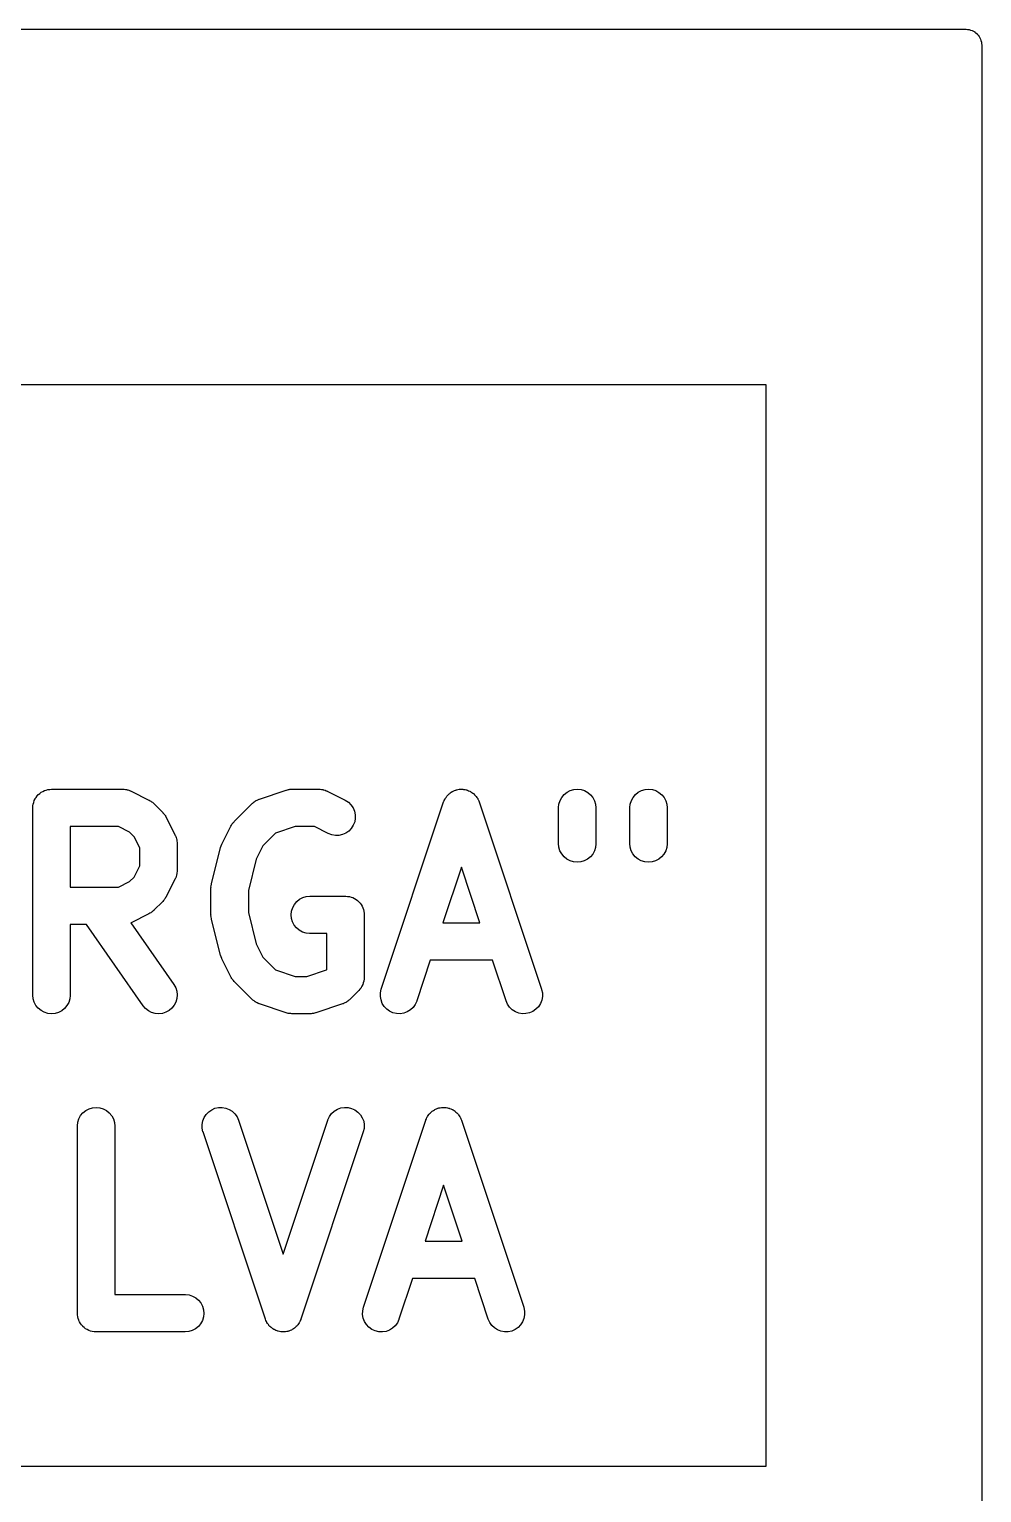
# Model space of a CAD drawing. Extents: x 102 to 177, y -151 to -48.
# Drawn here: x 169.61 to 177.24, y -59.28 to -47.55 of the extents above; entities that cross this region are included whole.
import ezdxf

# ---------------------------------------------------------------- set-up
doc = ezdxf.new("R2010")
doc.units = 0
doc.layers.add('BLACK', color=7, linetype='CONTINUOUS')

msp = doc.modelspace()

# ---------------------------------------------------------------- linework, layer by layer
at = {"layer": 'BLACK', "linetype": 'CONTINUOUS'}
for p, q in [((102.285, -47.548), (177.115, -47.548)), ((177.115, -47.548), (177.116, -47.548)), ((177.116, -47.548), (177.116, -47.548)), ((177.116, -47.548), (177.116, -47.548)), ((177.116, -47.548), (177.117, -47.548)), ((177.117, -47.548), (177.129, -47.5493)), ((177.129, -47.5493), (177.141, -47.5506)), ((177.141, -47.5506), (177.141, -47.5507)), ((177.141, -47.5507), (177.141, -47.5508)), ((177.141, -47.5508), (177.153, -47.5544)), ((177.153, -47.5544), (177.164, -47.5579)), ((177.164, -47.5579), (177.165, -47.5581)), ((177.165, -47.5581), (177.165, -47.5583)), ((177.165, -47.5583), (177.175, -47.564)), ((177.175, -47.564), (177.186, -47.5697)), ((177.186, -47.5697), (177.186, -47.57)), ((177.186, -47.57), (177.187, -47.5702)), ((177.187, -47.5702), (177.196, -47.5779)), ((177.196, -47.5779), (177.205, -47.5855)), ((177.205, -47.5855), (177.205, -47.5859)), ((177.205, -47.5859), (177.206, -47.5861)), ((177.206, -47.5861), (177.213, -47.5955)), ((177.213, -47.5955), (177.221, -47.6047)), ((177.221, -47.6047), (177.221, -47.6051)), ((177.221, -47.6051), (177.221, -47.6055)), ((177.221, -47.6055), (177.227, -47.6161)), ((177.227, -47.6161), (177.232, -47.6266)), ((177.232, -47.6266), (177.233, -47.627)), ((177.233, -47.627), (177.233, -47.6274)), ((177.233, -47.6274), (177.236, -47.6389)), ((177.236, -47.6389), (177.24, -47.6503)), ((177.24, -47.6503), (177.24, -47.6508)), ((177.24, -47.6508), (177.24, -47.6512)), ((177.24, -47.6512), (177.241, -47.6631)), ((177.241, -47.6631), (177.242, -47.675)), ((177.242, -47.675), (177.242, -150.445)), ((175.515, -50.397), (141.985, -50.397)), ((175.515, -59.063), (175.515, -50.397)), ((169.648, -53.7295), (169.655, -53.7171)), ((169.655, -53.7171), (169.661, -53.7047)), ((169.661, -53.7047), (169.662, -53.7043)), ((169.662, -53.7038), (169.671, -53.693)), ((169.662, -53.7043), (169.662, -53.7038)), ((169.671, -53.693), (169.68, -53.6821)), ((169.68, -53.6818), (169.681, -53.6814)), ((169.68, -53.6821), (169.68, -53.6818)), ((169.681, -53.6814), (169.692, -53.6725)), ((169.692, -53.6725), (169.703, -53.6636)), ((169.703, -53.6634), (169.704, -53.6631)), ((169.703, -53.6636), (169.703, -53.6634)), ((169.704, -53.6631), (169.716, -53.6565)), ((169.716, -53.6565), (169.729, -53.6499)), ((169.729, -53.6497), (169.73, -53.6495)), ((169.729, -53.6499), (169.729, -53.6497)), ((169.73, -53.6495), (169.743, -53.6455)), ((169.743, -53.6455), (169.757, -53.6414)), ((169.757, -53.6414), (169.758, -53.6412)), ((169.757, -53.6414), (169.757, -53.6414)), ((169.758, -53.6412), (169.772, -53.6399)), ((169.772, -53.6399), (169.786, -53.6386)), ((169.786, -53.6386), (170.357, -53.6386)), ((170.357, -53.6386), (170.359, -53.6386)), ((170.359, -53.6386), (170.364, -53.6391)), ((170.364, -53.6391), (170.368, -53.639)), ((170.368, -53.639), (170.378, -53.6407)), ((170.378, -53.6407), (170.388, -53.6418)), ((170.388, -53.6418), (170.393, -53.6432)), ((170.393, -53.6432), (170.397, -53.6439)), ((170.397, -53.6439), (170.406, -53.6476)), ((170.406, -53.6476), (170.416, -53.6507)), ((170.416, -53.6507), (170.42, -53.6528)), ((170.42, -53.6528), (170.424, -53.6544)), ((170.424, -53.6544), (170.567, -53.7258)), ((171.449, -53.7195), (171.453, -53.7177)), ((171.453, -53.7177), (171.667, -53.6463)), ((171.667, -53.6463), (171.669, -53.6456)), ((171.669, -53.6456), (171.677, -53.6439)), ((171.677, -53.6439), (171.685, -53.6414)), ((171.685, -53.6414), (171.691, -53.6408)), ((171.691, -53.6408), (171.697, -53.6395)), ((171.697, -53.6395), (171.706, -53.6394)), ((171.706, -53.6394), (171.714, -53.6386)), ((171.714, -53.6386), (171.929, -53.6386)), ((171.929, -53.6386), (171.931, -53.6386)), ((171.931, -53.6386), (171.935, -53.6391)), ((171.935, -53.6391), (171.939, -53.639)), ((171.939, -53.639), (171.95, -53.6407)), ((171.95, -53.6407), (171.96, -53.6418)), ((171.96, -53.6418), (171.964, -53.6432)), ((171.964, -53.6432), (171.968, -53.6439)), ((171.968, -53.6439), (171.978, -53.6476)), ((171.978, -53.6476), (171.988, -53.6507)), ((171.988, -53.6507), (171.992, -53.6528)), ((171.992, -53.6528), (171.996, -53.6544)), ((171.996, -53.6544), (172.139, -53.7258)), ((172.938, -53.7201), (172.94, -53.7165)), ((172.94, -53.7165), (172.942, -53.7126)), ((172.942, -53.7126), (172.948, -53.7042)), ((172.948, -53.7042), (172.954, -53.6955)), ((172.954, -53.6955), (172.957, -53.6924)), ((172.957, -53.6924), (172.959, -53.6889)), ((172.959, -53.6889), (172.967, -53.6819)), ((172.967, -53.6819), (172.974, -53.6744)), ((172.974, -53.6744), (172.978, -53.6719)), ((172.978, -53.6719), (172.981, -53.669)), ((172.981, -53.669), (172.99, -53.6636)), ((172.99, -53.6636), (172.998, -53.6577)), ((172.998, -53.6577), (173.002, -53.656)), ((173.002, -53.656), (173.006, -53.6537)), ((173.006, -53.6537), (173.015, -53.6501)), ((173.015, -53.6501), (173.025, -53.6459)), ((173.025, -53.6459), (173.029, -53.645)), ((173.029, -53.645), (173.033, -53.6435)), ((173.033, -53.6435), (173.043, -53.6419)), ((173.043, -53.6419), (173.054, -53.6396)), ((173.054, -53.6396), (173.058, -53.6395)), ((173.058, -53.6395), (173.062, -53.6389)), ((173.062, -53.6389), (173.072, -53.6392)), ((173.072, -53.6392), (173.083, -53.639)), ((173.083, -53.639), (173.087, -53.6397)), ((173.087, -53.6397), (173.091, -53.6399)), ((173.091, -53.6399), (173.101, -53.6423)), ((173.101, -53.6423), (173.112, -53.6441)), ((173.112, -53.6441), (173.116, -53.6456)), ((173.116, -53.6456), (173.12, -53.6466)), ((173.12, -53.6466), (173.129, -53.6509)), ((173.129, -53.6509), (173.139, -53.6546)), ((173.139, -53.6546), (173.143, -53.6569)), ((173.143, -53.6569), (173.147, -53.6587)), ((173.147, -53.6587), (173.155, -53.6648)), ((173.155, -53.6648), (173.164, -53.6703)), ((173.164, -53.6703), (173.167, -53.6733)), ((173.167, -53.6733), (173.17, -53.6758)), ((173.17, -53.6758), (173.177, -53.6833)), ((173.177, -53.6833), (173.185, -53.6905)), ((173.185, -53.6905), (173.187, -53.694)), ((173.187, -53.694), (173.19, -53.6971)), ((173.19, -53.6971), (173.196, -53.7059)), ((173.196, -53.7059), (173.202, -53.7144)), ((173.202, -53.7144), (173.204, -53.7183)), ((173.204, -53.7183), (173.206, -53.722)), ((173.862, -53.7295), (173.876, -53.7038)), ((173.876, -53.7038), (173.895, -53.6814)), ((173.895, -53.6814), (173.918, -53.6631)), ((173.918, -53.6631), (173.944, -53.6495)), ((173.944, -53.6495), (173.972, -53.6412)), ((173.972, -53.6412), (174.001, -53.6386)), ((174.001, -53.6386), (174.03, -53.6416)), ((174.03, -53.6416), (174.058, -53.6503)), ((174.058, -53.6503), (174.084, -53.6642)), ((174.084, -53.6642), (174.106, -53.6829)), ((174.106, -53.6829), (174.125, -53.7056)), ((174.125, -53.7056), (174.139, -53.7314)), ((174.434, -53.7295), (174.448, -53.7038)), ((174.448, -53.7038), (174.466, -53.6814)), ((174.466, -53.6814), (174.489, -53.6631)), ((174.489, -53.6631), (174.515, -53.6495)), ((174.515, -53.6495), (174.543, -53.6412)), ((174.543, -53.6412), (174.572, -53.6386)), ((174.572, -53.6386), (174.602, -53.6416)), ((174.602, -53.6416), (174.63, -53.6503)), ((174.63, -53.6503), (174.655, -53.6642)), ((174.655, -53.6642), (174.678, -53.6829)), ((174.678, -53.6829), (174.696, -53.7056)), ((174.696, -53.7056), (174.71, -53.7314)), ((169.636, -53.7865), (169.637, -53.7724)), ((169.636, -53.7875), (169.636, -53.7865)), ((169.636, -53.7876), (169.636, -53.7875)), ((169.636, -53.7875), (169.636, -53.7875)), ((169.636, -53.7886), (169.636, -53.7876)), ((169.636, -55.2886), (169.636, -53.7886)), ((169.637, -53.7724), (169.639, -53.7584)), ((169.639, -53.7574), (169.643, -53.7439)), ((169.639, -53.7579), (169.639, -53.7574)), ((169.639, -53.7584), (169.639, -53.7579)), ((169.643, -53.7439), (169.647, -53.7304)), ((169.647, -53.7304), (169.648, -53.73)), ((169.648, -53.73), (169.648, -53.7295)), ((170.567, -53.7258), (170.569, -53.7268)), ((170.569, -53.7268), (170.576, -53.7314)), ((170.576, -53.7314), (170.583, -53.7354)), ((170.583, -53.7354), (170.588, -53.7393)), ((170.588, -53.7393), (170.594, -53.7427)), ((170.594, -53.7427), (170.6, -53.7486)), ((170.6, -53.7486), (170.606, -53.7539)), ((170.606, -53.7539), (170.677, -53.8254)), ((170.677, -53.8254), (170.679, -53.8269)), ((170.679, -53.8269), (170.684, -53.8334)), ((170.684, -53.8334), (170.69, -53.8396)), ((171.251, -53.8968), (171.394, -53.7539)), ((171.394, -53.7539), (171.395, -53.7525)), ((171.395, -53.7525), (171.399, -53.7497)), ((171.399, -53.7497), (171.402, -53.7465)), ((171.402, -53.7465), (171.41, -53.7406)), ((171.41, -53.7406), (171.418, -53.7342)), ((171.418, -53.7342), (171.422, -53.7322)), ((171.422, -53.7322), (171.426, -53.7296)), ((171.426, -53.7296), (171.435, -53.7254)), ((171.435, -53.7254), (171.444, -53.7207)), ((171.444, -53.7207), (171.449, -53.7195)), ((172.139, -53.7258), (172.14, -53.7268)), ((172.14, -53.7268), (172.165, -53.7427)), ((172.165, -53.7427), (172.186, -53.7631)), ((172.186, -53.7631), (172.203, -53.7872)), ((172.203, -53.7872), (172.214, -53.8141)), ((172.214, -53.8141), (172.22, -53.8427)), ((172.429, -55.2411), (172.929, -53.7411)), ((172.929, -53.7411), (172.93, -53.7392)), ((172.93, -53.7392), (172.934, -53.7298)), ((172.934, -53.7298), (172.938, -53.7201)), ((173.206, -53.722), (173.21, -53.7317)), ((173.21, -53.7317), (173.214, -53.7411)), ((173.214, -53.7411), (173.714, -55.2411)), ((173.85, -53.7865), (173.853, -53.7574)), ((173.85, -53.7886), (173.85, -53.7865)), ((173.85, -54.0743), (173.85, -53.7886)), ((173.853, -53.7574), (173.862, -53.7295)), ((174.139, -53.7314), (174.147, -53.7594)), ((174.147, -53.7594), (174.15, -53.7886)), ((174.15, -53.7886), (174.15, -54.0743)), ((174.421, -53.7865), (174.425, -53.7574)), ((174.421, -53.7886), (174.421, -53.7865)), ((174.421, -54.0743), (174.421, -53.7886)), ((174.425, -53.7574), (174.434, -53.7295)), ((174.71, -53.7314), (174.719, -53.7594)), ((174.719, -53.7594), (174.721, -53.7886)), ((174.721, -53.7886), (174.721, -54.0743)), ((169.936, -53.9386), (169.936, -54.4243)), ((170.322, -53.9386), (169.936, -53.9386)), ((170.411, -53.9833), (170.322, -53.9386)), ((170.69, -53.8396), (170.693, -53.8449)), ((170.693, -53.8449), (170.697, -53.8497)), ((170.697, -53.8497), (170.701, -53.8572)), ((170.701, -53.8572), (170.706, -53.8643)), ((170.706, -53.8643), (170.777, -54.0072)), ((171.152, -54.0786), (171.223, -53.9358)), ((171.223, -53.9358), (171.224, -53.9339)), ((171.224, -53.9339), (171.229, -53.9268)), ((171.229, -53.9268), (171.232, -53.9194)), ((171.232, -53.9194), (171.236, -53.9146)), ((171.236, -53.9146), (171.24, -53.9093)), ((171.24, -53.9093), (171.246, -53.9033)), ((171.246, -53.9033), (171.251, -53.8968)), ((171.739, -53.9386), (171.581, -53.9911)), ((171.893, -53.9386), (171.739, -53.9386)), ((172.004, -53.9942), (171.893, -53.9386)), ((172.189, -53.9527), (172.169, -53.9738)), ((172.205, -53.928), (172.189, -53.9527)), ((172.216, -53.9008), (172.205, -53.928)), ((172.221, -53.8719), (172.216, -53.9008)), ((172.22, -53.8427), (172.221, -53.8719)), ((170.448, -54.0203), (170.411, -53.9833)), ((170.493, -54.1097), (170.448, -54.0203)), ((170.777, -54.0072), (170.778, -54.0091)), ((170.778, -54.0091), (170.779, -54.0132)), ((170.779, -54.0132), (170.782, -54.0171)), ((170.782, -54.0171), (170.785, -54.0269)), ((170.785, -54.0269), (170.788, -54.0366)), ((170.788, -54.0366), (170.789, -54.0409)), ((170.789, -54.0409), (170.79, -54.0451)), ((170.79, -54.0451), (170.791, -54.0554)), ((170.791, -54.0554), (170.793, -54.0655)), ((170.793, -54.0655), (170.792, -54.0699)), ((170.792, -54.0699), (170.793, -54.0743)), ((171.581, -53.9911), (171.48, -54.0917)), ((172.032, -54.0046), (172.004, -53.9942)), ((172.061, -54.0096), (172.032, -54.0046)), ((172.09, -54.0089), (172.061, -54.0096)), ((172.118, -54.0025), (172.09, -54.0089)), ((172.145, -53.9906), (172.118, -54.0025)), ((172.169, -53.9738), (172.145, -53.9906)), ((170.493, -54.2532), (170.493, -54.1097)), ((170.793, -54.0743), (170.793, -54.2886)), ((171.069, -54.395), (171.14, -54.1093)), ((171.14, -54.1093), (171.141, -54.1073)), ((171.141, -54.106), (171.146, -54.0929)), ((171.141, -54.1067), (171.141, -54.106)), ((171.141, -54.1073), (171.141, -54.1067)), ((171.146, -54.0929), (171.151, -54.0799)), ((171.151, -54.0793), (171.152, -54.0786)), ((171.151, -54.0799), (171.151, -54.0793)), ((171.48, -54.0917), (171.427, -54.1981)), ((173.853, -54.1034), (173.85, -54.0743)), ((173.861, -54.1314), (173.853, -54.1034)), ((173.875, -54.1573), (173.861, -54.1314)), ((173.894, -54.18), (173.875, -54.1573)), ((173.916, -54.1986), (173.894, -54.18)), ((174.105, -54.1815), (174.082, -54.1998)), ((174.124, -54.159), (174.105, -54.1815)), ((174.138, -54.1334), (174.124, -54.159)), ((174.147, -54.1055), (174.138, -54.1334)), ((174.15, -54.0764), (174.147, -54.1055)), ((174.15, -54.0743), (174.15, -54.0764)), ((174.424, -54.1034), (174.421, -54.0743)), ((174.433, -54.1314), (174.424, -54.1034)), ((174.446, -54.1573), (174.433, -54.1314)), ((174.465, -54.18), (174.446, -54.1573)), ((174.488, -54.1986), (174.465, -54.18)), ((174.676, -54.1815), (174.654, -54.1998)), ((174.695, -54.159), (174.676, -54.1815)), ((174.709, -54.1334), (174.695, -54.159)), ((174.718, -54.1055), (174.709, -54.1334)), ((174.721, -54.0764), (174.718, -54.1055)), ((174.721, -54.0743), (174.721, -54.0764)), ((170.448, -54.3426), (170.493, -54.2532)), ((170.792, -54.2995), (170.791, -54.3096)), ((170.793, -54.2907), (170.792, -54.295)), ((170.792, -54.295), (170.792, -54.2995)), ((170.793, -54.2886), (170.793, -54.2907)), ((171.427, -54.1981), (171.364, -54.4499)), ((173.071, -54.2629), (172.922, -54.71)), ((173.22, -54.71), (173.071, -54.2629)), ((173.942, -54.2126), (173.916, -54.1986)), ((173.97, -54.2212), (173.942, -54.2126)), ((173.999, -54.2243), (173.97, -54.2212)), ((174.028, -54.2216), (173.999, -54.2243)), ((174.056, -54.2134), (174.028, -54.2216)), ((174.082, -54.1998), (174.056, -54.2134)), ((174.513, -54.2126), (174.488, -54.1986)), ((174.541, -54.2212), (174.513, -54.2126)), ((174.57, -54.2243), (174.541, -54.2212)), ((174.6, -54.2216), (174.57, -54.2243)), ((174.628, -54.2134), (174.6, -54.2216)), ((174.654, -54.1998), (174.628, -54.2134)), ((170.322, -54.4243), (170.411, -54.3796)), ((170.411, -54.3796), (170.448, -54.3426)), ((170.777, -54.3557), (170.706, -54.4985)), ((170.779, -54.3515), (170.777, -54.3557)), ((170.781, -54.3477), (170.779, -54.3515)), ((170.784, -54.3379), (170.781, -54.3477)), ((170.787, -54.3283), (170.784, -54.3379)), ((170.788, -54.324), (170.787, -54.3283)), ((170.79, -54.3198), (170.788, -54.324)), ((170.791, -54.3096), (170.79, -54.3198)), ((171.064, -54.424), (171.066, -54.4121)), ((171.066, -54.4121), (171.068, -54.4002)), ((171.068, -54.3977), (171.069, -54.395)), ((171.068, -54.4002), (171.068, -54.3977)), ((169.936, -54.4243), (170.322, -54.4243)), ((170.677, -54.5375), (170.606, -54.6089)), ((170.683, -54.531), (170.677, -54.5375)), ((170.689, -54.5249), (170.683, -54.531)), ((170.692, -54.5197), (170.689, -54.5249)), ((170.696, -54.5149), (170.692, -54.5197)), ((170.7, -54.5074), (170.696, -54.5149)), ((170.705, -54.5004), (170.7, -54.5074)), ((170.706, -54.4985), (170.705, -54.5004)), ((171.065, -54.4267), (171.064, -54.424)), ((171.064, -54.4293), (171.065, -54.4267)), ((171.064, -54.4314), (171.064, -54.4293)), ((171.064, -54.6457), (171.064, -54.4314)), ((171.364, -54.4499), (171.364, -54.6272)), ((171.733, -54.5618), (171.751, -54.5393)), ((171.751, -54.5393), (171.774, -54.5208)), ((171.774, -54.5208), (171.8, -54.507)), ((171.8, -54.507), (171.828, -54.4986)), ((171.828, -54.4986), (171.857, -54.4957)), ((171.857, -54.4957), (172.143, -54.4957)), ((172.143, -54.4957), (172.144, -54.4957)), ((172.144, -54.4957), (172.144, -54.4957)), ((172.144, -54.4957), (172.144, -54.4957)), ((172.144, -54.4957), (172.145, -54.4957)), ((172.145, -54.4957), (172.159, -54.4973)), ((172.159, -54.4973), (172.173, -54.4988)), ((172.173, -54.4988), (172.174, -54.4989)), ((172.174, -54.4989), (172.174, -54.499)), ((172.174, -54.499), (172.188, -54.5033)), ((172.188, -54.5033), (172.201, -54.5074)), ((172.201, -54.5074), (172.201, -54.5077)), ((172.201, -54.5077), (172.202, -54.5078)), ((172.202, -54.5078), (172.214, -54.5146)), ((172.214, -54.5146), (172.227, -54.5214)), ((172.227, -54.5214), (172.227, -54.5217)), ((172.227, -54.5217), (172.228, -54.5219)), ((172.228, -54.5219), (172.238, -54.531)), ((172.238, -54.531), (172.249, -54.54)), ((172.249, -54.54), (172.25, -54.5404)), ((172.25, -54.5404), (172.25, -54.5408)), ((170.567, -54.637), (170.424, -54.7084)), ((170.574, -54.6325), (170.567, -54.637)), ((170.582, -54.6287), (170.574, -54.6325)), ((170.587, -54.6248), (170.582, -54.6287)), ((170.592, -54.6214), (170.587, -54.6248)), ((170.598, -54.6156), (170.592, -54.6214)), ((170.605, -54.6104), (170.598, -54.6156)), ((170.606, -54.6089), (170.605, -54.6104)), ((171.065, -54.6484), (171.064, -54.6457)), ((171.064, -54.651), (171.065, -54.6484)), ((171.066, -54.6629), (171.064, -54.651)), ((171.364, -54.6272), (171.427, -54.8791)), ((171.707, -54.6447), (171.71, -54.6156)), ((171.71, -54.6738), (171.707, -54.6447)), ((171.71, -54.6156), (171.719, -54.5876)), ((171.719, -54.5876), (171.733, -54.5618)), ((172.25, -54.5408), (172.259, -54.5518)), ((172.259, -54.5518), (172.268, -54.5627)), ((172.268, -54.5627), (172.268, -54.5632)), ((172.268, -54.5632), (172.268, -54.5636)), ((172.268, -54.5636), (172.275, -54.5761)), ((172.275, -54.5761), (172.282, -54.5886)), ((172.282, -54.5886), (172.282, -54.5891)), ((172.282, -54.5891), (172.282, -54.5895)), ((172.282, -54.5895), (172.286, -54.6031)), ((172.286, -54.6031), (172.29, -54.6166)), ((172.29, -54.6166), (172.29, -54.6171)), ((172.29, -54.6171), (172.29, -54.6176)), ((172.29, -54.6176), (172.291, -54.6317)), ((172.291, -54.6317), (172.293, -54.6457)), ((172.293, -54.6457), (172.293, -55.1457)), ((170.065, -54.7243), (169.936, -54.7243)), ((169.936, -54.7243), (169.936, -55.2886)), ((170.52, -55.3746), (170.065, -54.7243)), ((170.422, -54.7094), (170.421, -54.7099)), ((170.421, -54.7099), (170.766, -55.2026)), ((170.424, -54.7084), (170.422, -54.7094)), ((171.067, -54.6748), (171.066, -54.6629)), ((171.068, -54.6774), (171.067, -54.6748)), ((171.068, -54.6801), (171.068, -54.6774)), ((171.069, -54.6821), (171.068, -54.6801)), ((171.14, -54.9678), (171.069, -54.6821)), ((171.718, -54.7019), (171.71, -54.6738)), ((171.732, -54.7278), (171.718, -54.7019)), ((171.75, -54.7507), (171.732, -54.7278)), ((171.772, -54.7695), (171.75, -54.7507)), ((171.798, -54.7836), (171.772, -54.7695)), ((172.922, -54.71), (173.22, -54.71)), ((171.427, -54.8791), (171.48, -54.9854)), ((171.826, -54.7924), (171.798, -54.7836)), ((171.855, -54.7957), (171.826, -54.7924)), ((171.857, -54.7957), (171.855, -54.7957)), ((171.993, -54.7957), (171.857, -54.7957)), ((171.993, -55.0836), (171.993, -54.7957)), ((171.14, -54.9685), (171.14, -54.9678)), ((171.141, -54.9691), (171.14, -54.9685)), ((171.145, -54.9823), (171.141, -54.9691)), ((171.15, -54.9954), (171.145, -54.9823)), ((171.15, -54.996), (171.15, -54.9954)), ((171.151, -54.9966), (171.15, -54.996)), ((171.152, -54.9985), (171.151, -54.9966)), ((171.223, -55.1414), (171.152, -54.9985)), ((171.48, -54.9854), (171.581, -55.086)), ((171.581, -55.086), (171.739, -55.1386)), ((171.833, -55.1386), (171.99, -55.086)), ((171.99, -55.086), (171.993, -55.0836)), ((172.822, -55.01), (172.714, -55.336)), ((173.32, -55.01), (172.822, -55.01)), ((173.429, -55.336), (173.32, -55.01)), ((170.766, -55.2026), (170.767, -55.2043)), ((170.767, -55.2043), (170.781, -55.23)), ((170.781, -55.23), (170.79, -55.2579)), ((171.227, -55.1485), (171.223, -55.1414)), ((171.231, -55.156), (171.227, -55.1485)), ((171.235, -55.1609), (171.231, -55.156)), ((171.239, -55.1661), (171.235, -55.1609)), ((171.244, -55.1723), (171.239, -55.1661)), ((171.25, -55.1789), (171.244, -55.1723)), ((171.251, -55.1804), (171.25, -55.1789)), ((171.394, -55.3232), (171.251, -55.1804)), ((171.739, -55.1386), (171.833, -55.1386)), ((172.258, -55.2411), (172.249, -55.2518)), ((172.267, -55.2305), (172.258, -55.2411)), ((172.268, -55.2292), (172.267, -55.2298)), ((172.267, -55.2298), (172.267, -55.2305)), ((172.274, -55.2169), (172.268, -55.2292)), ((172.281, -55.2048), (172.274, -55.2169)), ((172.285, -55.1901), (172.281, -55.2034)), ((172.281, -55.2034), (172.281, -55.2041)), ((172.281, -55.2041), (172.281, -55.2048)), ((172.29, -55.1769), (172.285, -55.1901)), ((172.291, -55.1616), (172.29, -55.1754)), ((172.29, -55.1754), (172.29, -55.1761)), ((172.29, -55.1761), (172.29, -55.1769)), ((172.293, -55.1478), (172.291, -55.1616)), ((172.293, -55.1457), (172.293, -55.1462)), ((172.293, -55.1462), (172.293, -55.1462)), ((172.293, -55.1462), (172.293, -55.1463)), ((172.293, -55.1463), (172.293, -55.1478)), ((172.423, -55.2697), (172.429, -55.2411)), ((173.714, -55.2411), (173.714, -55.2431)), ((173.714, -55.2431), (173.72, -55.2718)), ((169.639, -55.3177), (169.636, -55.2886)), ((169.647, -55.3457), (169.639, -55.3177)), ((169.661, -55.3716), (169.647, -55.3457)), ((169.924, -55.3477), (169.909, -55.3733)), ((169.932, -55.3198), (169.924, -55.3477)), ((169.936, -55.2907), (169.932, -55.3198)), ((169.936, -55.2886), (169.936, -55.2907)), ((170.782, -55.3443), (170.769, -55.3703)), ((170.79, -55.3162), (170.782, -55.3443)), ((170.79, -55.2579), (170.793, -55.287)), ((170.793, -55.287), (170.79, -55.3162)), ((171.397, -55.326), (171.394, -55.3232)), ((171.4, -55.3292), (171.397, -55.326)), ((171.409, -55.3353), (171.4, -55.3292)), ((171.417, -55.3418), (171.409, -55.3353)), ((171.42, -55.3439), (171.417, -55.3418)), ((171.424, -55.3465), (171.42, -55.3439)), ((171.433, -55.3508), (171.424, -55.3465)), ((171.442, -55.3556), (171.433, -55.3508)), ((171.447, -55.3569), (171.442, -55.3556)), ((171.451, -55.3588), (171.447, -55.3569)), ((171.453, -55.3594), (171.451, -55.3588)), ((171.667, -55.4309), (171.453, -55.3594)), ((172.119, -55.3594), (171.905, -55.4309)), ((172.123, -55.3576), (172.119, -55.3594)), ((172.127, -55.3564), (172.123, -55.3576)), ((172.136, -55.3517), (172.127, -55.3564)), ((172.146, -55.3475), (172.136, -55.3517)), ((172.149, -55.345), (172.146, -55.3475)), ((172.153, -55.3429), (172.149, -55.345)), ((172.161, -55.3365), (172.153, -55.3429)), ((172.17, -55.3306), (172.161, -55.3365)), ((172.173, -55.3274), (172.17, -55.3306)), ((172.176, -55.3247), (172.173, -55.3274)), ((172.177, -55.3232), (172.176, -55.3247)), ((172.249, -55.2518), (172.177, -55.3232)), ((172.422, -55.2989), (172.423, -55.2697)), ((172.427, -55.3278), (172.422, -55.2989)), ((172.437, -55.3552), (172.427, -55.3278)), ((172.453, -55.38), (172.437, -55.3552)), ((172.713, -55.338), (172.701, -55.3646)), ((172.714, -55.336), (172.713, -55.338)), ((173.441, -55.3627), (173.429, -55.336)), ((173.705, -55.3571), (173.689, -55.3817)), ((173.716, -55.3298), (173.705, -55.3571)), ((173.721, -55.301), (173.716, -55.3298)), ((173.72, -55.2718), (173.721, -55.301)), ((169.679, -55.3943), (169.661, -55.3716)), ((169.702, -55.4129), (169.679, -55.3943)), ((169.728, -55.4268), (169.702, -55.4129)), ((169.756, -55.4355), (169.728, -55.4268)), ((169.785, -55.4386), (169.756, -55.4355)), ((169.814, -55.4359), (169.785, -55.4386)), ((169.842, -55.4276), (169.814, -55.4359)), ((169.868, -55.4141), (169.842, -55.4276)), ((169.891, -55.3957), (169.868, -55.4141)), ((169.909, -55.3733), (169.891, -55.3957)), ((170.539, -55.3968), (170.52, -55.3746)), ((170.562, -55.4149), (170.539, -55.3968)), ((170.588, -55.4282), (170.562, -55.4149)), ((170.616, -55.4362), (170.588, -55.4282)), ((170.645, -55.4385), (170.616, -55.4362)), ((170.675, -55.4352), (170.645, -55.4385)), ((170.702, -55.4262), (170.675, -55.4352)), ((170.728, -55.4121), (170.702, -55.4262)), ((170.75, -55.3932), (170.728, -55.4121)), ((170.769, -55.3703), (170.75, -55.3932)), ((171.675, -55.4327), (171.667, -55.4309)), ((171.683, -55.4353), (171.675, -55.4327)), ((171.689, -55.436), (171.683, -55.4353)), ((171.695, -55.4374), (171.689, -55.436)), ((171.704, -55.4376), (171.695, -55.4374)), ((171.712, -55.4386), (171.704, -55.4376)), ((171.714, -55.4386), (171.712, -55.4386)), ((171.857, -55.4386), (171.714, -55.4386)), ((171.866, -55.4377), (171.857, -55.4386)), ((171.874, -55.4376), (171.866, -55.4377)), ((171.88, -55.4363), (171.874, -55.4376)), ((171.886, -55.4357), (171.88, -55.4363)), ((171.894, -55.4333), (171.886, -55.4357)), ((171.903, -55.4315), (171.894, -55.4333)), ((171.905, -55.4309), (171.903, -55.4315)), ((172.473, -55.4014), (172.453, -55.38)), ((172.496, -55.4184), (172.473, -55.4014)), ((172.523, -55.4305), (172.496, -55.4184)), ((172.551, -55.4372), (172.523, -55.4305)), ((172.581, -55.4383), (172.551, -55.4372)), ((172.61, -55.4336), (172.581, -55.4383)), ((172.637, -55.4234), (172.61, -55.4336)), ((172.662, -55.4081), (172.637, -55.4234)), ((172.684, -55.3882), (172.662, -55.4081)), ((172.701, -55.3646), (172.684, -55.3882)), ((173.458, -55.3867), (173.441, -55.3627)), ((173.479, -55.4068), (173.458, -55.3867)), ((173.504, -55.4225), (173.479, -55.4068)), ((173.531, -55.4331), (173.504, -55.4225)), ((173.56, -55.4381), (173.531, -55.4331)), ((173.589, -55.4375), (173.56, -55.4381)), ((173.618, -55.4312), (173.589, -55.4375)), ((173.645, -55.4195), (173.618, -55.4312)), ((173.669, -55.4027), (173.645, -55.4195)), ((173.689, -55.3817), (173.669, -55.4027)), ((169.996, -56.3074), (170.005, -56.2795)), ((170.005, -56.2795), (170.019, -56.2538)), ((170.019, -56.2538), (170.038, -56.2314)), ((170.038, -56.2314), (170.061, -56.2131)), ((170.061, -56.2131), (170.087, -56.1995)), ((170.087, -56.1995), (170.115, -56.1912)), ((170.115, -56.1912), (170.144, -56.1886)), ((170.144, -56.1886), (170.173, -56.1916)), ((170.173, -56.1916), (170.201, -56.2003)), ((170.201, -56.2003), (170.227, -56.2142)), ((170.227, -56.2142), (170.249, -56.2329)), ((170.249, -56.2329), (170.268, -56.2556)), ((170.268, -56.2556), (170.282, -56.2814)), ((170.282, -56.2814), (170.29, -56.3094)), ((170.993, -56.3261), (170.999, -56.2973)), ((170.999, -56.2973), (171.009, -56.2701)), ((171.009, -56.2701), (171.025, -56.2455)), ((171.025, -56.2455), (171.046, -56.2244)), ((171.046, -56.2244), (171.07, -56.2077)), ((171.07, -56.2077), (171.096, -56.1959)), ((171.096, -56.1959), (171.125, -56.1896)), ((171.125, -56.1896), (171.154, -56.189)), ((171.154, -56.189), (171.183, -56.1941)), ((171.183, -56.1941), (171.21, -56.2046)), ((171.21, -56.2046), (171.235, -56.2203)), ((171.235, -56.2203), (171.256, -56.2405)), ((171.256, -56.2405), (171.273, -56.2644)), ((171.273, -56.2644), (171.285, -56.2911)), ((171.285, -56.2911), (171.643, -57.3642)), ((171.643, -57.3642), (172.001, -56.2911)), ((172.001, -56.2892), (172.014, -56.2626)), ((172.001, -56.2911), (172.001, -56.2892)), ((172.014, -56.2626), (172.031, -56.2389)), ((172.031, -56.2389), (172.052, -56.219)), ((172.052, -56.219), (172.077, -56.2037)), ((172.077, -56.2037), (172.105, -56.1935)), ((172.105, -56.1935), (172.134, -56.1889)), ((172.134, -56.1889), (172.163, -56.1899)), ((172.163, -56.1899), (172.191, -56.1966)), ((172.191, -56.1966), (172.218, -56.2087)), ((172.218, -56.2087), (172.242, -56.2258)), ((172.242, -56.2258), (172.262, -56.2471)), ((172.262, -56.2471), (172.277, -56.272)), ((172.277, -56.272), (172.288, -56.2993)), ((172.286, -57.7911), (172.786, -56.2911)), ((172.288, -56.2993), (172.292, -56.3282)), ((172.786, -56.2911), (172.787, -56.2892)), ((172.787, -56.2892), (172.791, -56.2798)), ((172.791, -56.2798), (172.795, -56.2701)), ((172.795, -56.2701), (172.797, -56.2665)), ((172.797, -56.2665), (172.799, -56.2626)), ((172.799, -56.2626), (172.805, -56.2542)), ((172.805, -56.2542), (172.811, -56.2455)), ((172.811, -56.2455), (172.814, -56.2424)), ((172.814, -56.2424), (172.816, -56.2389)), ((172.816, -56.2389), (172.824, -56.2319)), ((172.824, -56.2319), (172.831, -56.2244)), ((172.831, -56.2244), (172.835, -56.2219)), ((172.835, -56.2219), (172.838, -56.219)), ((172.838, -56.219), (172.847, -56.2136)), ((172.847, -56.2136), (172.855, -56.2077)), ((172.855, -56.2077), (172.859, -56.206)), ((172.859, -56.206), (172.863, -56.2037)), ((172.863, -56.2037), (172.873, -56.2001)), ((172.873, -56.2001), (172.882, -56.1959)), ((172.882, -56.1959), (172.886, -56.195)), ((172.886, -56.195), (172.89, -56.1935)), ((172.89, -56.1935), (172.901, -56.1919)), ((172.901, -56.1919), (172.911, -56.1896)), ((172.911, -56.1896), (172.915, -56.1895)), ((172.915, -56.1895), (172.919, -56.1889)), ((172.919, -56.1889), (172.93, -56.1892)), ((172.93, -56.1892), (172.94, -56.189)), ((172.94, -56.189), (172.944, -56.1897)), ((172.944, -56.1897), (172.948, -56.1899)), ((172.948, -56.1899), (172.959, -56.1923)), ((172.959, -56.1923), (172.969, -56.1941)), ((172.969, -56.1941), (172.973, -56.1956)), ((172.973, -56.1956), (172.977, -56.1966)), ((172.977, -56.1966), (172.986, -56.2009)), ((172.986, -56.2009), (172.996, -56.2046)), ((172.996, -56.2046), (173, -56.2069)), ((173, -56.2069), (173.004, -56.2087)), ((173.004, -56.2087), (173.012, -56.2148)), ((173.012, -56.2148), (173.021, -56.2203)), ((173.021, -56.2203), (173.024, -56.2233)), ((173.024, -56.2233), (173.027, -56.2258)), ((173.027, -56.2258), (173.035, -56.2333)), ((173.035, -56.2333), (173.042, -56.2405)), ((173.042, -56.2405), (173.045, -56.244)), ((173.045, -56.244), (173.047, -56.2471)), ((173.047, -56.2471), (173.053, -56.2559)), ((173.053, -56.2559), (173.059, -56.2644)), ((173.059, -56.2644), (173.061, -56.2683)), ((173.061, -56.2683), (173.063, -56.272)), ((173.063, -56.272), (173.067, -56.2817)), ((173.067, -56.2817), (173.071, -56.2911)), ((173.071, -56.2911), (173.571, -57.7911)), ((169.993, -56.3365), (169.996, -56.3074)), ((169.993, -56.3386), (169.993, -56.3365)), ((169.993, -57.8386), (169.993, -56.3386)), ((170.29, -56.3094), (170.293, -56.3386)), ((170.293, -56.3386), (170.293, -57.6886)), ((170.994, -56.3554), (170.993, -56.3261)), ((171, -56.384), (170.994, -56.3554)), ((171.001, -56.386), (171, -56.384)), ((171.501, -57.886), (171.001, -56.386)), ((172.285, -56.386), (171.785, -57.886)), ((172.292, -56.3575), (172.285, -56.386)), ((172.292, -56.3282), (172.292, -56.3575)), ((172.929, -56.8129), (172.78, -57.26)), ((173.078, -57.26), (172.929, -56.8129)), ((172.78, -57.26), (173.078, -57.26)), ((172.68, -57.56), (172.571, -57.886)), ((173.178, -57.56), (172.68, -57.56)), ((173.286, -57.886), (173.178, -57.56)), ((170.293, -57.6886), (170.857, -57.6886)), ((170.857, -57.6886), (170.859, -57.6886)), ((170.859, -57.6886), (170.888, -57.6918)), ((170.888, -57.6918), (170.916, -57.7007)), ((170.916, -57.7007), (170.942, -57.7148)), ((170.942, -57.7148), (170.964, -57.7336)), ((170.964, -57.7336), (170.983, -57.7564)), ((170.983, -57.7564), (170.996, -57.7824)), ((170.996, -57.7824), (171.004, -57.8105)), ((171.004, -57.8105), (171.007, -57.8396)), ((172.279, -57.8489), (172.28, -57.8197)), ((172.28, -57.8197), (172.286, -57.7911)), ((173.571, -57.7911), (173.572, -57.7931)), ((173.572, -57.7931), (173.578, -57.8218)), ((173.578, -57.8218), (173.578, -57.851)), ((169.994, -57.8526), (169.993, -57.8386)), ((169.996, -57.8667), (169.994, -57.8526)), ((169.996, -57.8672), (169.996, -57.8667)), ((169.996, -57.8677), (169.996, -57.8672)), ((170, -57.8812), (169.996, -57.8677)), ((170.004, -57.8948), (170, -57.8812)), ((170.004, -57.8952), (170.004, -57.8948)), ((170.004, -57.8957), (170.004, -57.8952)), ((170.011, -57.9082), (170.004, -57.8957)), ((170.017, -57.9207), (170.011, -57.9082)), ((170.018, -57.9211), (170.017, -57.9207)), ((170.018, -57.9216), (170.018, -57.9211)), ((170.027, -57.9325), (170.018, -57.9216)), ((170.036, -57.9435), (170.027, -57.9325)), ((170.981, -57.9224), (170.963, -57.945)), ((170.995, -57.8967), (170.981, -57.9224)), ((171.004, -57.8687), (170.995, -57.8967)), ((171.007, -57.8396), (171.004, -57.8687)), ((171.505, -57.8955), (171.501, -57.886)), ((171.508, -57.9052), (171.505, -57.8955)), ((171.511, -57.9088), (171.508, -57.9052)), ((171.512, -57.9127), (171.511, -57.9088)), ((171.518, -57.9212), (171.512, -57.9127)), ((171.524, -57.93), (171.518, -57.9212)), ((171.527, -57.9332), (171.524, -57.93)), ((171.529, -57.9367), (171.527, -57.9332)), ((171.537, -57.9438), (171.529, -57.9367)), ((171.755, -57.9382), (171.747, -57.9453)), ((171.757, -57.9348), (171.755, -57.9382)), ((171.76, -57.9317), (171.757, -57.9348)), ((171.766, -57.9229), (171.76, -57.9317)), ((171.772, -57.9146), (171.766, -57.9229)), ((171.774, -57.9107), (171.772, -57.9146)), ((171.776, -57.9071), (171.774, -57.9107)), ((171.78, -57.8974), (171.776, -57.9071)), ((171.784, -57.888), (171.78, -57.8974)), ((171.785, -57.886), (171.784, -57.888)), ((172.284, -57.8778), (172.279, -57.8489)), ((172.294, -57.9052), (172.284, -57.8778)), ((172.31, -57.93), (172.294, -57.9052)), ((172.33, -57.9514), (172.31, -57.93)), ((172.541, -57.9382), (172.519, -57.9581)), ((172.558, -57.9146), (172.541, -57.9382)), ((172.57, -57.888), (172.558, -57.9146)), ((172.571, -57.886), (172.57, -57.888)), ((173.298, -57.9127), (173.286, -57.886)), ((173.315, -57.9367), (173.298, -57.9127)), ((173.336, -57.9568), (173.315, -57.9367)), ((173.546, -57.9317), (173.526, -57.9527)), ((173.562, -57.9071), (173.546, -57.9317)), ((173.573, -57.8798), (173.562, -57.9071)), ((173.578, -57.851), (173.573, -57.8798)), ((170.036, -57.9439), (170.036, -57.9435)), ((170.036, -57.9443), (170.036, -57.9439)), ((170.047, -57.9533), (170.036, -57.9443)), ((170.058, -57.9623), (170.047, -57.9533)), ((170.059, -57.9626), (170.058, -57.9623)), ((170.059, -57.9629), (170.059, -57.9626)), ((170.071, -57.9696), (170.059, -57.9629)), ((170.084, -57.9764), (170.071, -57.9696)), ((170.084, -57.9766), (170.084, -57.9764)), ((170.085, -57.9768), (170.084, -57.9766)), ((170.098, -57.981), (170.085, -57.9768)), ((170.112, -57.9853), (170.098, -57.981)), ((170.112, -57.9854), (170.112, -57.9853)), ((170.113, -57.9855), (170.112, -57.9854)), ((170.127, -57.987), (170.113, -57.9855)), ((170.141, -57.9886), (170.127, -57.987)), ((170.142, -57.9886), (170.141, -57.9886)), ((170.143, -57.9886), (170.142, -57.9886)), ((170.142, -57.9886), (170.142, -57.9886)), ((170.142, -57.9886), (170.142, -57.9886)), ((170.857, -57.9886), (170.143, -57.9886)), ((170.886, -57.9857), (170.857, -57.9886)), ((170.914, -57.9773), (170.886, -57.9857)), ((170.94, -57.9635), (170.914, -57.9773)), ((170.963, -57.945), (170.94, -57.9635)), ((171.544, -57.9514), (171.537, -57.9438)), ((171.547, -57.9539), (171.544, -57.9514)), ((171.551, -57.9568), (171.547, -57.9539)), ((171.559, -57.9624), (171.551, -57.9568)), ((171.568, -57.9684), (171.559, -57.9624)), ((171.572, -57.9702), (171.568, -57.9684)), ((171.575, -57.9725), (171.572, -57.9702)), ((171.585, -57.9762), (171.575, -57.9725)), ((171.594, -57.9805), (171.585, -57.9762)), ((171.599, -57.9815), (171.594, -57.9805)), ((171.603, -57.9831), (171.599, -57.9815)), ((171.613, -57.9849), (171.603, -57.9831)), ((171.623, -57.9872), (171.613, -57.9849)), ((171.627, -57.9874), (171.623, -57.9872)), ((171.631, -57.9881), (171.627, -57.9874)), ((171.642, -57.9879), (171.631, -57.9881)), ((171.652, -57.9883), (171.642, -57.9879)), ((171.656, -57.9876), (171.652, -57.9883)), ((171.661, -57.9875), (171.656, -57.9876)), ((171.671, -57.9853), (171.661, -57.9875)), ((171.681, -57.9836), (171.671, -57.9853)), ((171.685, -57.9821), (171.681, -57.9836)), ((171.689, -57.9812), (171.685, -57.9821)), ((171.699, -57.977), (171.689, -57.9812)), ((171.709, -57.9734), (171.699, -57.977)), ((171.712, -57.9712), (171.709, -57.9734)), ((171.716, -57.9695), (171.712, -57.9712)), ((171.725, -57.9635), (171.716, -57.9695)), ((171.733, -57.9581), (171.725, -57.9635)), ((171.737, -57.9552), (171.733, -57.9581)), ((171.74, -57.9527), (171.737, -57.9552)), ((171.747, -57.9453), (171.74, -57.9527)), ((172.353, -57.9684), (172.33, -57.9514)), ((172.38, -57.9805), (172.353, -57.9684)), ((172.409, -57.9872), (172.38, -57.9805)), ((172.438, -57.9883), (172.409, -57.9872)), ((172.467, -57.9836), (172.438, -57.9883)), ((172.494, -57.9734), (172.467, -57.9836)), ((172.519, -57.9581), (172.494, -57.9734)), ((173.361, -57.9725), (173.336, -57.9568)), ((173.388, -57.9831), (173.361, -57.9725)), ((173.417, -57.9881), (173.388, -57.9831)), ((173.446, -57.9875), (173.417, -57.9881)), ((173.475, -57.9812), (173.446, -57.9875)), ((173.502, -57.9695), (173.475, -57.9812)), ((173.526, -57.9527), (173.502, -57.9695)), ((141.985, -59.063), (175.515, -59.063))]:
    msp.add_line(p, q, dxfattribs=at)

doc.saveas('drawing.dxf')
